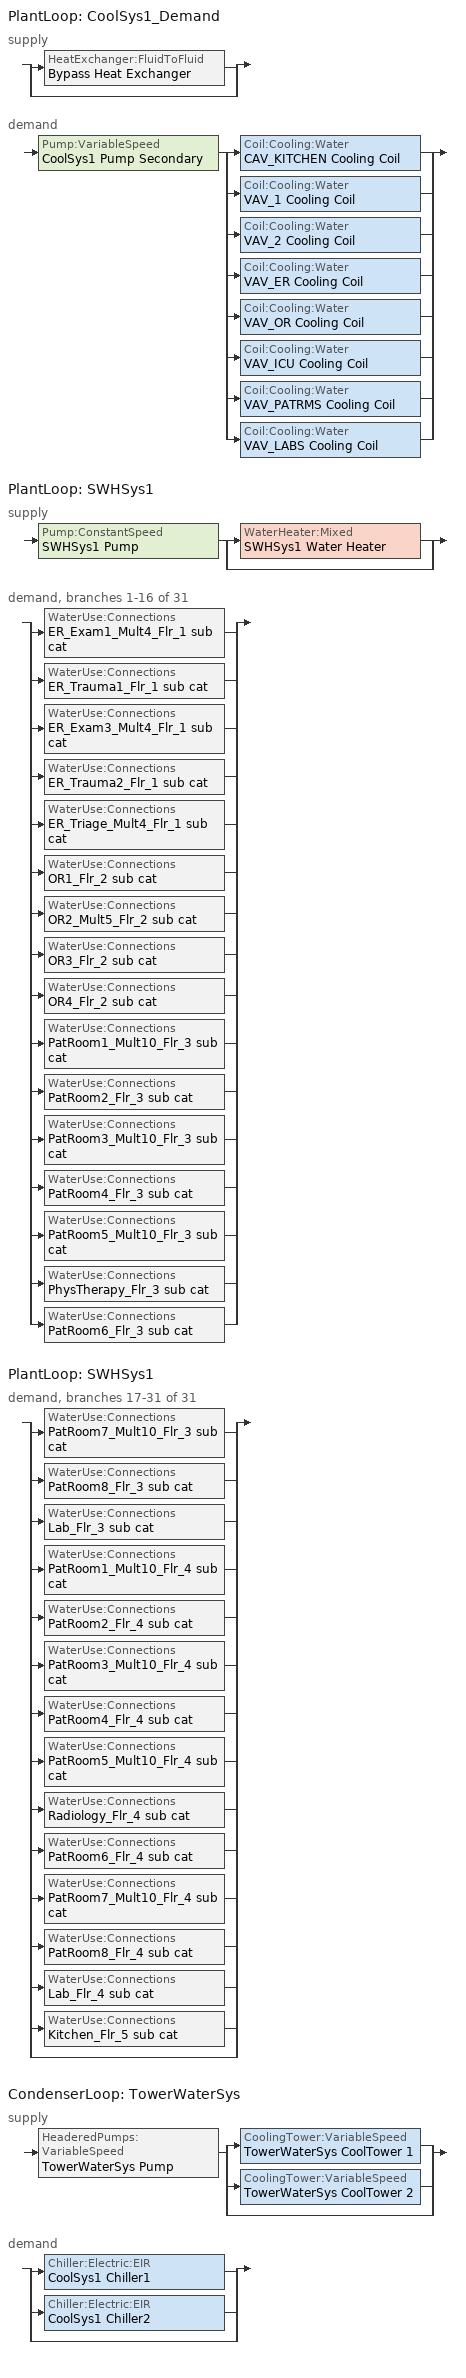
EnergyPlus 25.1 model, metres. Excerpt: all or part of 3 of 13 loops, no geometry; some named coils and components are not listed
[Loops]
PlantLoop 'CoolSys1_Demand'
 supply: split
  | HeatExchanger:FluidToFluid 'Bypass Heat Exchanger'
  | bypass
 demand: Pump:VariableSpeed 'CoolSys1 Pump Secondary' > split
  | Coil:Cooling:Water 'CAV_KITCHEN Cooling Coil'
  | Coil:Cooling:Water 'VAV_1 Cooling Coil'
  | Coil:Cooling:Water 'VAV_2 Cooling Coil'
  | Coil:Cooling:Water 'VAV_ER Cooling Coil'
  | Coil:Cooling:Water 'VAV_OR Cooling Coil'
  | Coil:Cooling:Water 'VAV_ICU Cooling Coil'
  | Coil:Cooling:Water 'VAV_PATRMS Cooling Coil'
  | Coil:Cooling:Water 'VAV_LABS Cooling Coil'
PlantLoop 'SWHSys1'
 supply: Pump:ConstantSpeed 'SWHSys1 Pump' > split
  | WaterHeater:Mixed 'SWHSys1 Water Heater'
  | bypass
 demand, branches 1-16 of 31: split
  | WaterUse:Connections 'ER_Exam1_Mult4_Flr_1 sub cat'
  | WaterUse:Connections 'ER_Trauma1_Flr_1 sub cat'
  | WaterUse:Connections 'ER_Exam3_Mult4_Flr_1 sub cat'
  | WaterUse:Connections 'ER_Trauma2_Flr_1 sub cat'
  | WaterUse:Connections 'ER_Triage_Mult4_Flr_1 sub cat'
  | WaterUse:Connections 'OR1_Flr_2 sub cat'
  | WaterUse:Connections 'OR2_Mult5_Flr_2 sub cat'
  | WaterUse:Connections 'OR3_Flr_2 sub cat'
  | WaterUse:Connections 'OR4_Flr_2 sub cat'
  | WaterUse:Connections 'PatRoom1_Mult10_Flr_3 sub cat'
  | WaterUse:Connections 'PatRoom2_Flr_3 sub cat'
  | WaterUse:Connections 'PatRoom3_Mult10_Flr_3 sub cat'
  | WaterUse:Connections 'PatRoom4_Flr_3 sub cat'
  | WaterUse:Connections 'PatRoom5_Mult10_Flr_3 sub cat'
  | WaterUse:Connections 'PhysTherapy_Flr_3 sub cat'
  | WaterUse:Connections 'PatRoom6_Flr_3 sub cat'
PlantLoop 'SWHSys1'
 demand, branches 17-31 of 31: split
  | WaterUse:Connections 'PatRoom7_Mult10_Flr_3 sub cat'
  | WaterUse:Connections 'PatRoom8_Flr_3 sub cat'
  | WaterUse:Connections 'Lab_Flr_3 sub cat'
  | WaterUse:Connections 'PatRoom1_Mult10_Flr_4 sub cat'
  | WaterUse:Connections 'PatRoom2_Flr_4 sub cat'
  | WaterUse:Connections 'PatRoom3_Mult10_Flr_4 sub cat'
  | WaterUse:Connections 'PatRoom4_Flr_4 sub cat'
  | WaterUse:Connections 'PatRoom5_Mult10_Flr_4 sub cat'
  | WaterUse:Connections 'Radiology_Flr_4 sub cat'
  | WaterUse:Connections 'PatRoom6_Flr_4 sub cat'
  | WaterUse:Connections 'PatRoom7_Mult10_Flr_4 sub cat'
  | WaterUse:Connections 'PatRoom8_Flr_4 sub cat'
  | WaterUse:Connections 'Lab_Flr_4 sub cat'
  | WaterUse:Connections 'Kitchen_Flr_5 sub cat'
  | bypass
CondenserLoop 'TowerWaterSys'
 supply: HeaderedPumps:VariableSpeed 'TowerWaterSys Pump' > split
  | CoolingTower:VariableSpeed 'TowerWaterSys CoolTower 1'
  | CoolingTower:VariableSpeed 'TowerWaterSys CoolTower 2'
  | bypass
 demand: split
  | Chiller:Electric:EIR 'CoolSys1 Chiller1'
  | Chiller:Electric:EIR 'CoolSys1 Chiller2'
  | bypass
[EnergyManagementSystem:Sensor]
Tower_PumpMassFlow: Output:Variable or Output:Meter Index Key=TowerWaterSys Supply Inlet Node; Output:Variable or Output:Meter=System Node Mass Flow Rate
[Sizing:Plant]
Name | Loop Type | Design Loop Exit Temperature {C} | Loop Design Temperature Difference {deltaC} | Sizing Option | Zone Timesteps in Averaging Window | Coincident Sizing Factor Mode
CoolSys1_Demand | Cooling | 7.22 | 8.33
TowerWaterSys | Condenser | 29.4444 | 5.55556 | Coincident | 6 | GlobalCoolingSizingFactor
SWHSys1 | Heating | 60 | 5
[Pump:VariableSpeed]
CoolSys1 Pump Secondary: Design Maximum Flow Rate {m3/s}=autosize; Design Pump Head {Pa}=105798; Design Power Consumption {W}=autosize; Motor Efficiency=0.9; Fraction of Motor Inefficiencies to Fluid Stream=0; Coefficient 1 of the Part Load Performance Curve=0; Coefficient 2 of the Part Load Performance Curve=0.0205; Coefficient 3 of the Part Load Performance Curve=0.4101; Coefficient 4 of the Part Load Performance Curve=0.5753; Design Minimum Flow Rate {m3/s}=0; Pump Control Type=Intermittent; Design Shaft Power per Unit Flow Rate per Unit Head {W/((m3/s)-Pa)}=1.3889
[SetpointManager:Scheduled] Control Variable=Temperature
Name | Schedule | Setpoint Node or NodeList
CoolSys1 Loop Plant Demand Inlet Setpoint Manager | CW-Loop-Temp-Schedule | CoolSys1 Demand Inlet Node
TowerWaterSystem Loop Setpoint Manager | Tower-Loop-Temp-Schedule | TowerWaterSys Supply Outlet Node
SWHSys1 Loop Setpoint Manager | SHWSys1-Loop-Temp-Schedule | SWHSys1 Supply Outlet Node
[PlantLoop] Minimum Loop Flow Rate {m3/s}=0
Name | Fluid Type | Plant Equipment Operation Scheme | Maximum Loop Temperature {C} | Minimum Loop Temperature {C} | Maximum Loop Flow Rate {m3/s} | Plant Loop Volume {m3} | Load Distribution Scheme
CoolSys1_Demand | Water | CoolSys1 Sec Loop Operation | 98 | 1 | autosize | autocalculate | UniformLoad
SWHSys1 | WATER | SWHSys1 Loop Operation Scheme List | 60 | 10 | AUTOSIZE | AUTOSIZE | Optimal
[PlantEquipmentList]
SWHSys1 Equipment List: SWHSys1 Water Heater
[PlantEquipmentOperation:HeatingLoad]
SWHSys1 Operation Scheme: Load Range 1 Lower Limit {W}=0; Load Range 1 Upper Limit {W}=1000000000000000; Range 1 Equipment List=SWHSys1 Equipment List
[PlantEquipmentOperationSchemes] Control Scheme 1 Schedule=PlantOnSched
Name | Control Scheme 1
CoolSys1 Sec Loop Operation | CoolSys1 Sec Operation Scheme
SWHSys1 Loop Operation Scheme List | SWHSys1 Operation Scheme
[Pump:ConstantSpeed]
SWHSys1 Pump: Design Flow Rate {m3/s}=autosize; Design Pump Head {Pa}=29891; Design Power Consumption {W}=AUTOSIZE; Motor Efficiency=0.3; Fraction of Motor Inefficiencies to Fluid Stream=0; Pump Control Type=Intermittent
[PlantEquipmentOperation:CoolingLoad]
TowerWaterSys Operation Scheme: Load Range 1 Lower Limit {W}=0; Load Range 1 Upper Limit {W}=994249; Range 1 Equipment List=TowerWaterSys Equipment List 1; Load Range 2 Lower Limit {W}=994249; Load Range 2 Upper Limit {W}=100000000000000; Range 2 Equipment List=TowerWaterSys Equipment List 2
[CondenserLoop]
TowerWaterSys: Fluid Type=Water; Condenser Equipment Operation Scheme=TowerWaterSys Loop Operation Scheme List; Maximum Loop Temperature {C}=80; Minimum Loop Temperature {C}=5; Maximum Loop Flow Rate {m3/s}=AUTOSIZE; Minimum Loop Flow Rate {m3/s}=0; Condenser Loop Volume {m3}=AUTOSIZE; Load Distribution Scheme=SequentialLoad
[CondenserEquipmentOperationSchemes]
TowerWaterSys Loop Operation Scheme List: Control Scheme 1=TowerWaterSys Operation Scheme; Control Scheme 1 Schedule=PlantOnSched
[CondenserEquipmentList]
TowerWaterSys Equipment List 1: TowerWaterSys CoolTower 1
TowerWaterSys Equipment List 2: TowerWaterSys CoolTower 1, TowerWaterSys CoolTower 2
[CoolingTower:VariableSpeed] Model Type=CoolToolsCrossFlow; Design Inlet Air Wet-Bulb Temperature {C}=25.1; Design Approach Temperature {deltaC}=4.34444; Design Range Temperature {deltaC}=5.55556; Design Water Flow Rate {m3/s}=0.04984; Design Air Flow Rate {m3/s}=autosize; Design Fan Power {W}=14182.7; Fan Power Ratio Function of Air Flow Rate Ratio Curve=Tower_Fan_Curve; Minimum Air Flow Rate Ratio=0.2; Fraction of Tower Capacity in Free Convection Regime=0.125; Number of Cells=2; Cell Control=MaximalCell; Sizing Factor=1
TowerWaterSys CoolTower 1; TowerWaterSys CoolTower 2
[HeaderedPumps:VariableSpeed]
TowerWaterSys Pump: Total Design Flow Rate {m3/s}=AUTOSIZE; Number of Pumps in Bank=2; Flow Sequencing Control Scheme=SEQUENTIAL; Design Pump Head {Pa}=148557; Design Power Consumption {W}=autosize; Motor Efficiency=0.9; Fraction of Motor Inefficiencies to Fluid Stream=0; Coefficient 1 of the Part Load Performance Curve=0; Coefficient 2 of the Part Load Performance Curve=0.0216; Coefficient 3 of the Part Load Performance Curve=-0.0325; Coefficient 4 of the Part Load Performance Curve=1.0095; Minimum Flow Rate Fraction=0; Pump Control Type=Intermittent; Design Shaft Power per Unit Flow Rate per Unit Head {W/((m3/s)-Pa)}=1.4999
[WaterHeater:Mixed]
SWHSys1 Water Heater: Tank Volume {m3}=2.271247; Setpoint Temperature Schedule=SHWSys1 Water Heater Setpoint Temperature Schedule; Deadband Temperature Difference {deltaC}=0.1; Maximum Temperature Limit {C}=85; Heater Control Type=Cycle; Heater Maximum Capacity {W}=175843; Heater Fuel Type=NATURALGAS; Heater Thermal Efficiency=0.802765; Off Cycle Parasitic Fuel Consumption Rate {W}=0; Off Cycle Parasitic Fuel Type=NATURALGAS; Off Cycle Parasitic Heat Fraction to Tank=0; On Cycle Parasitic Fuel Consumption Rate {W}=0; On Cycle Parasitic Fuel Type=NATURALGAS; Ambient Temperature Indicator=zone; Ambient Temperature Zone=BASEMENT; Off Cycle Loss Coefficient to Ambient Temperature {W/K}=15.601; On Cycle Loss Coefficient to Ambient Temperature {W/K}=15.601; Use Side Effectiveness=1; Source Side Effectiveness=1; Use Side Design Flow Rate {m3/s}=AUTOSIZE; Source Side Design Flow Rate {m3/s}=AUTOSIZE; Indirect Water Heating Recovery Time {hr}=1.5
[WaterUse:Equipment]
Name | Peak Flow Rate {m3/s} | Flow Rate Fraction Schedule | Target Temperature Schedule | Hot Water Supply Temperature Schedule | Zone | Sensible Fraction Schedule | Latent Fraction Schedule
ER_Exam1_Mult4_Flr_1 sub cat | 1.05556e-06 | BLDG_SWH_EXTD_SCH | ER_Exam1_Mult4_Flr_1 sub cat Temp Sched | ER_Exam1_Mult4_Flr_1 sub catHot Supply Temp Sched | ER_Exam1_Mult4_Flr_1 | ER_Exam1_Mult4_Flr_1 sub cat Sensible fract sched | ER_Exam1_Mult4_Flr_1 sub cat Latent fract sched
ER_Trauma1_Flr_1 sub cat | 1.05556e-06 | BLDG_SWH_EXTD_SCH | ER_Trauma1_Flr_1 sub cat Temp Sched | ER_Trauma1_Flr_1 sub catHot Supply Temp Sched | ER_Trauma1_Flr_1 | ER_Trauma1_Flr_1 sub cat Sensible fract sched | ER_Trauma1_Flr_1 sub cat Latent fract sched
ER_Exam3_Mult4_Flr_1 sub cat | 1.05556e-06 | BLDG_SWH_EXTD_SCH | ER_Exam3_Mult4_Flr_1 sub cat Temp Sched | ER_Exam3_Mult4_Flr_1 sub catHot Supply Temp Sched | ER_Exam3_Mult4_Flr_1 | ER_Exam3_Mult4_Flr_1 sub cat Sensible fract sched | ER_Exam3_Mult4_Flr_1 sub cat Latent fract sched
ER_Trauma2_Flr_1 sub cat | 1.05556e-06 | BLDG_SWH_EXTD_SCH | ER_Trauma2_Flr_1 sub cat Temp Sched | ER_Trauma2_Flr_1 sub catHot Supply Temp Sched | ER_Trauma2_Flr_1 | ER_Trauma2_Flr_1 sub cat Sensible fract sched | ER_Trauma2_Flr_1 sub cat Latent fract sched
ER_Triage_Mult4_Flr_1 sub cat | 1.05556e-06 | BLDG_SWH_EXTD_SCH | ER_Triage_Mult4_Flr_1 sub cat Temp Sched | ER_Triage_Mult4_Flr_1 sub catHot Supply Temp Sched | ER_Triage_Mult4_Flr_1 | ER_Triage_Mult4_Flr_1 sub cat Sensible fract sched | ER_Triage_Mult4_Flr_1 sub cat Latent fract sched
OR1_Flr_2 sub cat | 2.11111e-06 | BLDG_SWH_SCH | OR1_Flr_2 sub cat Temp Sched | OR1_Flr_2 sub catHot Supply Temp Sched | OR1_Flr_2 | OR1_Flr_2 sub cat Sensible fract sched | OR1_Flr_2 sub cat Latent fract sched
OR2_Mult5_Flr_2 sub cat | 2.11111e-06 | BLDG_SWH_SCH | OR2_Mult5_Flr_2 sub cat Temp Sched | OR2_Mult5_Flr_2 sub catHot Supply Temp Sched | OR2_Mult5_Flr_2 | OR2_Mult5_Flr_2 sub cat Sensible fract sched | OR2_Mult5_Flr_2 sub cat Latent fract sched
OR3_Flr_2 sub cat | 2.11111e-06 | BLDG_SWH_SCH | OR3_Flr_2 sub cat Temp Sched | OR3_Flr_2 sub catHot Supply Temp Sched | OR3_Flr_2 | OR3_Flr_2 sub cat Sensible fract sched | OR3_Flr_2 sub cat Latent fract sched
OR4_Flr_2 sub cat | 6.30556e-06 | BLDG_SWH_SCH | OR4_Flr_2 sub cat Temp Sched | OR4_Flr_2 sub catHot Supply Temp Sched | OR4_Flr_2 | OR4_Flr_2 sub cat Sensible fract sched | OR4_Flr_2 sub cat Latent fract sched
PatRoom1_Mult10_Flr_3 sub cat | 1.05556e-06 | BLDG_SWH_EXTD_SCH | PatRoom1_Mult10_Flr_3 sub cat Temp Sched | PatRoom1_Mult10_Flr_3 sub catHot Supply Temp Sched | PatRoom1_Mult10_Flr_3 | PatRoom1_Mult10_Flr_3 sub cat Sensible fract sched | PatRoom1_Mult10_Flr_3 sub cat Latent fract sched
PatRoom2_Flr_3 sub cat | 1.05556e-06 | BLDG_SWH_EXTD_SCH | PatRoom2_Flr_3 sub cat Temp Sched | PatRoom2_Flr_3 sub catHot Supply Temp Sched | PatRoom2_Flr_3 | PatRoom2_Flr_3 sub cat Sensible fract sched | PatRoom2_Flr_3 sub cat Latent fract sched
PatRoom3_Mult10_Flr_3 sub cat | 1.05556e-06 | BLDG_SWH_EXTD_SCH | PatRoom3_Mult10_Flr_3 sub cat Temp Sched | PatRoom3_Mult10_Flr_3 sub catHot Supply Temp Sched | PatRoom3_Mult10_Flr_3 | PatRoom3_Mult10_Flr_3 sub cat Sensible fract sched | PatRoom3_Mult10_Flr_3 sub cat Latent fract sched
PatRoom4_Flr_3 sub cat | 1.05556e-06 | BLDG_SWH_EXTD_SCH | PatRoom4_Flr_3 sub cat Temp Sched | PatRoom4_Flr_3 sub catHot Supply Temp Sched | PatRoom4_Flr_3 | PatRoom4_Flr_3 sub cat Sensible fract sched | PatRoom4_Flr_3 sub cat Latent fract sched
PatRoom5_Mult10_Flr_3 sub cat | 1.05556e-06 | BLDG_SWH_EXTD_SCH | PatRoom5_Mult10_Flr_3 sub cat Temp Sched | PatRoom5_Mult10_Flr_3 sub catHot Supply Temp Sched | PatRoom5_Mult10_Flr_3 | PatRoom5_Mult10_Flr_3 sub cat Sensible fract sched | PatRoom5_Mult10_Flr_3 sub cat Latent fract sched
PhysTherapy_Flr_3 sub cat | 1.05556e-06 | BLDG_SWH_SCH | PhysTherapy_Flr_3 sub cat Temp Sched | PhysTherapy_Flr_3 sub catHot Supply Temp Sched | PhysTherapy_Flr_3 | PhysTherapy_Flr_3 sub cat Sensible fract sched | PhysTherapy_Flr_3 sub cat Latent fract sched
PatRoom6_Flr_3 sub cat | 1.05556e-06 | BLDG_SWH_EXTD_SCH | PatRoom6_Flr_3 sub cat Temp Sched | PatRoom6_Flr_3 sub catHot Supply Temp Sched | PatRoom6_Flr_3 | PatRoom6_Flr_3 sub cat Sensible fract sched | PatRoom6_Flr_3 sub cat Latent fract sched
PatRoom7_Mult10_Flr_3 sub cat | 1.05556e-06 | BLDG_SWH_EXTD_SCH | PatRoom7_Mult10_Flr_3 sub cat Temp Sched | PatRoom7_Mult10_Flr_3 sub catHot Supply Temp Sched | PatRoom7_Mult10_Flr_3 | PatRoom7_Mult10_Flr_3 sub cat Sensible fract sched | PatRoom7_Mult10_Flr_3 sub cat Latent fract sched
PatRoom8_Flr_3 sub cat | 1.05556e-06 | BLDG_SWH_EXTD_SCH | PatRoom8_Flr_3 sub cat Temp Sched | PatRoom8_Flr_3 sub catHot Supply Temp Sched | PatRoom8_Flr_3 | PatRoom8_Flr_3 sub cat Sensible fract sched | PatRoom8_Flr_3 sub cat Latent fract sched
Lab_Flr_3 sub cat | 2.11111e-06 | BLDG_SWH_SCH | Lab_Flr_3 sub cat Temp Sched | Lab_Flr_3 sub catHot Supply Temp Sched | Lab_Flr_3 | Lab_Flr_3 sub cat Sensible fract sched | Lab_Flr_3 sub cat Latent fract sched
PatRoom1_Mult10_Flr_4 sub cat | 1.05556e-06 | BLDG_SWH_EXTD_SCH | PatRoom1_Mult10_Flr_4 sub cat Temp Sched | PatRoom1_Mult10_Flr_4 sub catHot Supply Temp Sched | PatRoom1_Mult10_Flr_4 | PatRoom1_Mult10_Flr_4 sub cat Sensible fract sched | PatRoom1_Mult10_Flr_4 sub cat Latent fract sched
PatRoom2_Flr_4 sub cat | 1.05556e-06 | BLDG_SWH_EXTD_SCH | PatRoom2_Flr_4 sub cat Temp Sched | PatRoom2_Flr_4 sub catHot Supply Temp Sched | PatRoom2_Flr_4 | PatRoom2_Flr_4 sub cat Sensible fract sched | PatRoom2_Flr_4 sub cat Latent fract sched
PatRoom3_Mult10_Flr_4 sub cat | 1.05556e-06 | BLDG_SWH_EXTD_SCH | PatRoom3_Mult10_Flr_4 sub cat Temp Sched | PatRoom3_Mult10_Flr_4 sub catHot Supply Temp Sched | PatRoom3_Mult10_Flr_4 | PatRoom3_Mult10_Flr_4 sub cat Sensible fract sched | PatRoom3_Mult10_Flr_4 sub cat Latent fract sched
PatRoom4_Flr_4 sub cat | 1.05556e-06 | BLDG_SWH_EXTD_SCH | PatRoom4_Flr_4 sub cat Temp Sched | PatRoom4_Flr_4 sub catHot Supply Temp Sched | PatRoom4_Flr_4 | PatRoom4_Flr_4 sub cat Sensible fract sched | PatRoom4_Flr_4 sub cat Latent fract sched
PatRoom5_Mult10_Flr_4 sub cat | 1.05556e-06 | BLDG_SWH_EXTD_SCH | PatRoom5_Mult10_Flr_4 sub cat Temp Sched | PatRoom5_Mult10_Flr_4 sub catHot Supply Temp Sched | PatRoom5_Mult10_Flr_4 | PatRoom5_Mult10_Flr_4 sub cat Sensible fract sched | PatRoom5_Mult10_Flr_4 sub cat Latent fract sched
Radiology_Flr_4 sub cat | 1.05556e-06 | BLDG_SWH_EXTD_SCH | Radiology_Flr_4 sub cat Temp Sched | Radiology_Flr_4 sub catHot Supply Temp Sched | Radiology_Flr_4 | Radiology_Flr_4 sub cat Sensible fract sched | Radiology_Flr_4 sub cat Latent fract sched
PatRoom6_Flr_4 sub cat | 1.05556e-06 | BLDG_SWH_EXTD_SCH | PatRoom6_Flr_4 sub cat Temp Sched | PatRoom6_Flr_4 sub catHot Supply Temp Sched | PatRoom6_Flr_4 | PatRoom6_Flr_4 sub cat Sensible fract sched | PatRoom6_Flr_4 sub cat Latent fract sched
PatRoom7_Mult10_Flr_4 sub cat | 1.05556e-06 | BLDG_SWH_EXTD_SCH | PatRoom7_Mult10_Flr_4 sub cat Temp Sched | PatRoom7_Mult10_Flr_4 sub catHot Supply Temp Sched | PatRoom7_Mult10_Flr_4 | PatRoom7_Mult10_Flr_4 sub cat Sensible fract sched | PatRoom7_Mult10_Flr_4 sub cat Latent fract sched
PatRoom8_Flr_4 sub cat | 1.05556e-06 | BLDG_SWH_EXTD_SCH | PatRoom8_Flr_4 sub cat Temp Sched | PatRoom8_Flr_4 sub catHot Supply Temp Sched | PatRoom8_Flr_4 | PatRoom8_Flr_4 sub cat Sensible fract sched | PatRoom8_Flr_4 sub cat Latent fract sched
Lab_Flr_4 sub cat | 2.11111e-06 | BLDG_SWH_SCH | Lab_Flr_4 sub cat Temp Sched | Lab_Flr_4 sub catHot Supply Temp Sched | Lab_Flr_4 | Lab_Flr_4 sub cat Sensible fract sched | Lab_Flr_4 sub cat Latent fract sched
Kitchen_Flr_5 sub cat | 6.05918e-05 | BLDG_SWH_EXTD_SCH | Kitchen_Flr_5 sub cat Temp Sched | Kitchen_Flr_5 sub catHot Supply Temp Sched | Kitchen_Flr_5 | Kitchen_Flr_5 sub cat Sensible fract sched | Kitchen_Flr_5 sub cat Latent fract sched
[WaterUse:Connections]
Name | Water Use Equipment 1
ER_Exam1_Mult4_Flr_1 sub cat | ER_Exam1_Mult4_Flr_1 sub cat
ER_Trauma1_Flr_1 sub cat | ER_Trauma1_Flr_1 sub cat
ER_Exam3_Mult4_Flr_1 sub cat | ER_Exam3_Mult4_Flr_1 sub cat
ER_Trauma2_Flr_1 sub cat | ER_Trauma2_Flr_1 sub cat
ER_Triage_Mult4_Flr_1 sub cat | ER_Triage_Mult4_Flr_1 sub cat
OR1_Flr_2 sub cat | OR1_Flr_2 sub cat
OR2_Mult5_Flr_2 sub cat | OR2_Mult5_Flr_2 sub cat
OR3_Flr_2 sub cat | OR3_Flr_2 sub cat
OR4_Flr_2 sub cat | OR4_Flr_2 sub cat
PatRoom1_Mult10_Flr_3 sub cat | PatRoom1_Mult10_Flr_3 sub cat
PatRoom2_Flr_3 sub cat | PatRoom2_Flr_3 sub cat
PatRoom3_Mult10_Flr_3 sub cat | PatRoom3_Mult10_Flr_3 sub cat
PatRoom4_Flr_3 sub cat | PatRoom4_Flr_3 sub cat
PatRoom5_Mult10_Flr_3 sub cat | PatRoom5_Mult10_Flr_3 sub cat
PhysTherapy_Flr_3 sub cat | PhysTherapy_Flr_3 sub cat
PatRoom6_Flr_3 sub cat | PatRoom6_Flr_3 sub cat
PatRoom7_Mult10_Flr_3 sub cat | PatRoom7_Mult10_Flr_3 sub cat
PatRoom8_Flr_3 sub cat | PatRoom8_Flr_3 sub cat
Lab_Flr_3 sub cat | Lab_Flr_3 sub cat
PatRoom1_Mult10_Flr_4 sub cat | PatRoom1_Mult10_Flr_4 sub cat
PatRoom2_Flr_4 sub cat | PatRoom2_Flr_4 sub cat
PatRoom3_Mult10_Flr_4 sub cat | PatRoom3_Mult10_Flr_4 sub cat
PatRoom4_Flr_4 sub cat | PatRoom4_Flr_4 sub cat
PatRoom5_Mult10_Flr_4 sub cat | PatRoom5_Mult10_Flr_4 sub cat
Radiology_Flr_4 sub cat | Radiology_Flr_4 sub cat
PatRoom6_Flr_4 sub cat | PatRoom6_Flr_4 sub cat
PatRoom7_Mult10_Flr_4 sub cat | PatRoom7_Mult10_Flr_4 sub cat
PatRoom8_Flr_4 sub cat | PatRoom8_Flr_4 sub cat
Lab_Flr_4 sub cat | Lab_Flr_4 sub cat
Kitchen_Flr_5 sub cat | Kitchen_Flr_5 sub cat
[Schedule:Compact]
BLDG_SWH_SCH: Through: 12/31, For: Weekdays SummerDesignDay, Until: 07:00, 0, Until: 08:00, 0.17, Until: 09:00, 0.58, Until: 10:00, 0.66, Until: 11:00, 0.78, Until: 12:00, 0.82, Until: 13:00, 0.71, Until: 14:00, 0.82, Until: 15:00, 0.78, Until: 16:00, 0.74, Until: 17:00, 0.63, Until: 18:00, 0.41, Until: 21:00, 0.18, Until: 22:00, 0.1, Until: 24:00, 0, For: Saturday WinterDesignDay, Until: 07:00, 0, Until: 08:00, 0.01, Until: 09:00, 0.2, Until: 10:00, 0.28, Until: 12:00, 0.3, Until: 14:00, 0.24, Until: 17:00, 0.23, Until: 19:00, 0.1, Until: 24:00, 0, For: Sunday Holidays AllOtherDays, Until: 08:00, 0, Until: 16:00, 0.01, Until: 24:00, 0
BLDG_SWH_EXTD_SCH: Through: 12/31, For: Weekdays SummerDesignDay, Until: 07:00, 0.3, Until: 08:00, 0.5, Until: 09:00, 0.58, Until: 10:00, 0.66, Until: 11:00, 0.78, Until: 12:00, 0.82, Until: 13:00, 0.71, Until: 14:00, 0.82, Until: 15:00, 0.78, Until: 16:00, 0.74, Until: 17:00, 0.63, Until: 18:00, 0.41, Until: 21:00, 0.35, Until: 24:00, 0.3, For: Saturday WinterDesignDay, Until: 08:00, 0.3, Until: 09:00, 0.4, Until: 10:00, 0.5, Until: 17:00, 0.6, Until: 18:00, 0.5, Until: 24:00, 0.3, For: Sunday Holidays AllOtherDays, Until: 08:00, 0.3, Until: 09:00, 0.4, Until: 10:00, 0.5, Until: 17:00, 0.6, Until: 18:00, 0.5, Until: 24:00, 0.3
PlantOnSched: Through: 12/31, For: AllDays, Until: 24:00, 1
CW-Loop-Temp-Schedule: Through: 12/31, For: AllDays, Until: 24:00, 6.7
ER_Exam1_Mult4_Flr_1 sub cat Latent fract sched; ER_Trauma1_Flr_1 sub cat Latent fract sched; ER_Exam3_Mult4_Flr_1 sub cat Latent fract sched; ER_Trauma2_Flr_1 sub cat Latent fract sched; ER_Triage_Mult4_Flr_1 sub cat Latent fract sched; OR1_Flr_2 sub cat Latent fract sched; OR2_Mult5_Flr_2 sub cat Latent fract sched; OR3_Flr_2 sub cat Latent fract sched; OR4_Flr_2 sub cat Latent fract sched; PatRoom1_Mult10_Flr_3 sub cat Latent fract sched; PatRoom2_Flr_3 sub cat Latent fract sched; PatRoom3_Mult10_Flr_3 sub cat Latent fract sched; PatRoom4_Flr_3 sub cat Latent fract sched; PatRoom5_Mult10_Flr_3 sub cat Latent fract sched; PhysTherapy_Flr_3 sub cat Latent fract sched; PatRoom6_Flr_3 sub cat Latent fract sched; PatRoom7_Mult10_Flr_3 sub cat Latent fract sched; PatRoom8_Flr_3 sub cat Latent fract sched; Lab_Flr_3 sub cat Latent fract sched; PatRoom1_Mult10_Flr_4 sub cat Latent fract sched; PatRoom2_Flr_4 sub cat Latent fract sched; PatRoom3_Mult10_Flr_4 sub cat Latent fract sched; PatRoom4_Flr_4 sub cat Latent fract sched; PatRoom5_Mult10_Flr_4 sub cat Latent fract sched; Radiology_Flr_4 sub cat Latent fract sched; PatRoom6_Flr_4 sub cat Latent fract sched; PatRoom7_Mult10_Flr_4 sub cat Latent fract sched; PatRoom8_Flr_4 sub cat Latent fract sched; Lab_Flr_4 sub cat Latent fract sched; Kitchen_Flr_5 sub cat Latent fract sched: Through: 12/31, For: AllDays, Until: 24:00, 0.05
ER_Exam1_Mult4_Flr_1 sub cat Sensible fract sched; ER_Trauma1_Flr_1 sub cat Sensible fract sched; ER_Exam3_Mult4_Flr_1 sub cat Sensible fract sched; ER_Trauma2_Flr_1 sub cat Sensible fract sched; ER_Triage_Mult4_Flr_1 sub cat Sensible fract sched; OR1_Flr_2 sub cat Sensible fract sched; OR2_Mult5_Flr_2 sub cat Sensible fract sched; OR3_Flr_2 sub cat Sensible fract sched; OR4_Flr_2 sub cat Sensible fract sched; PatRoom1_Mult10_Flr_3 sub cat Sensible fract sched; PatRoom2_Flr_3 sub cat Sensible fract sched; PatRoom3_Mult10_Flr_3 sub cat Sensible fract sched; PatRoom4_Flr_3 sub cat Sensible fract sched; PatRoom5_Mult10_Flr_3 sub cat Sensible fract sched; PhysTherapy_Flr_3 sub cat Sensible fract sched; PatRoom6_Flr_3 sub cat Sensible fract sched; PatRoom7_Mult10_Flr_3 sub cat Sensible fract sched; PatRoom8_Flr_3 sub cat Sensible fract sched; Lab_Flr_3 sub cat Sensible fract sched; PatRoom1_Mult10_Flr_4 sub cat Sensible fract sched; PatRoom2_Flr_4 sub cat Sensible fract sched; PatRoom3_Mult10_Flr_4 sub cat Sensible fract sched; PatRoom4_Flr_4 sub cat Sensible fract sched; PatRoom5_Mult10_Flr_4 sub cat Sensible fract sched; Radiology_Flr_4 sub cat Sensible fract sched; PatRoom6_Flr_4 sub cat Sensible fract sched; PatRoom7_Mult10_Flr_4 sub cat Sensible fract sched; PatRoom8_Flr_4 sub cat Sensible fract sched; Lab_Flr_4 sub cat Sensible fract sched; Kitchen_Flr_5 sub cat Sensible fract sched: Through: 12/31, For: AllDays, Until: 24:00, 0.2
ER_Exam1_Mult4_Flr_1 sub cat Temp Sched; ER_Trauma1_Flr_1 sub cat Temp Sched; ER_Exam3_Mult4_Flr_1 sub cat Temp Sched; ER_Trauma2_Flr_1 sub cat Temp Sched; ER_Triage_Mult4_Flr_1 sub cat Temp Sched; OR1_Flr_2 sub cat Temp Sched; OR2_Mult5_Flr_2 sub cat Temp Sched; OR3_Flr_2 sub cat Temp Sched; OR4_Flr_2 sub cat Temp Sched; PatRoom1_Mult10_Flr_3 sub cat Temp Sched; PatRoom2_Flr_3 sub cat Temp Sched; PatRoom3_Mult10_Flr_3 sub cat Temp Sched; PatRoom4_Flr_3 sub cat Temp Sched; PatRoom5_Mult10_Flr_3 sub cat Temp Sched; PhysTherapy_Flr_3 sub cat Temp Sched; PatRoom6_Flr_3 sub cat Temp Sched; PatRoom7_Mult10_Flr_3 sub cat Temp Sched; PatRoom8_Flr_3 sub cat Temp Sched; Lab_Flr_3 sub cat Temp Sched; PatRoom1_Mult10_Flr_4 sub cat Temp Sched; PatRoom2_Flr_4 sub cat Temp Sched; PatRoom3_Mult10_Flr_4 sub cat Temp Sched; PatRoom4_Flr_4 sub cat Temp Sched; PatRoom5_Mult10_Flr_4 sub cat Temp Sched; Radiology_Flr_4 sub cat Temp Sched; PatRoom6_Flr_4 sub cat Temp Sched; PatRoom7_Mult10_Flr_4 sub cat Temp Sched; PatRoom8_Flr_4 sub cat Temp Sched; Lab_Flr_4 sub cat Temp Sched; Kitchen_Flr_5 sub cat Temp Sched; SHWSys1-Loop-Temp-Schedule: Through: 12/31, For: AllDays, Until: 24:00, 60
ER_Exam1_Mult4_Flr_1 sub catHot Supply Temp Sched; ER_Trauma1_Flr_1 sub catHot Supply Temp Sched; ER_Exam3_Mult4_Flr_1 sub catHot Supply Temp Sched; ER_Trauma2_Flr_1 sub catHot Supply Temp Sched; ER_Triage_Mult4_Flr_1 sub catHot Supply Temp Sched; OR1_Flr_2 sub catHot Supply Temp Sched; OR2_Mult5_Flr_2 sub catHot Supply Temp Sched; OR3_Flr_2 sub catHot Supply Temp Sched; OR4_Flr_2 sub catHot Supply Temp Sched; PatRoom1_Mult10_Flr_3 sub catHot Supply Temp Sched; PatRoom2_Flr_3 sub catHot Supply Temp Sched; PatRoom3_Mult10_Flr_3 sub catHot Supply Temp Sched; PatRoom4_Flr_3 sub catHot Supply Temp Sched; PatRoom5_Mult10_Flr_3 sub catHot Supply Temp Sched; PhysTherapy_Flr_3 sub catHot Supply Temp Sched; PatRoom6_Flr_3 sub catHot Supply Temp Sched; PatRoom7_Mult10_Flr_3 sub catHot Supply Temp Sched; PatRoom8_Flr_3 sub catHot Supply Temp Sched; Lab_Flr_3 sub catHot Supply Temp Sched; PatRoom1_Mult10_Flr_4 sub catHot Supply Temp Sched; PatRoom2_Flr_4 sub catHot Supply Temp Sched; PatRoom3_Mult10_Flr_4 sub catHot Supply Temp Sched; PatRoom4_Flr_4 sub catHot Supply Temp Sched; PatRoom5_Mult10_Flr_4 sub catHot Supply Temp Sched; Radiology_Flr_4 sub catHot Supply Temp Sched; PatRoom6_Flr_4 sub catHot Supply Temp Sched; PatRoom7_Mult10_Flr_4 sub catHot Supply Temp Sched; PatRoom8_Flr_4 sub catHot Supply Temp Sched; Lab_Flr_4 sub catHot Supply Temp Sched; Kitchen_Flr_5 sub catHot Supply Temp Sched: Through: 12/31, For: AllDays, Until: 24:00, 55
Tower-Loop-Temp-Schedule: Through: 12/31, For: AllDays, Until: 24:00, 21.1
SHWSys1 Water Heater Setpoint Temperature Schedule: Through: 12/31, For: AllDays, Until: 24:00, 60.1
[Curve:Cubic]
Tower_Fan_Curve: Coefficient1 Constant=0; Coefficient2 x=0; Coefficient3 x**2=0; Coefficient4 x**3=1; Minimum Value of x=0; Maximum Value of x=1
